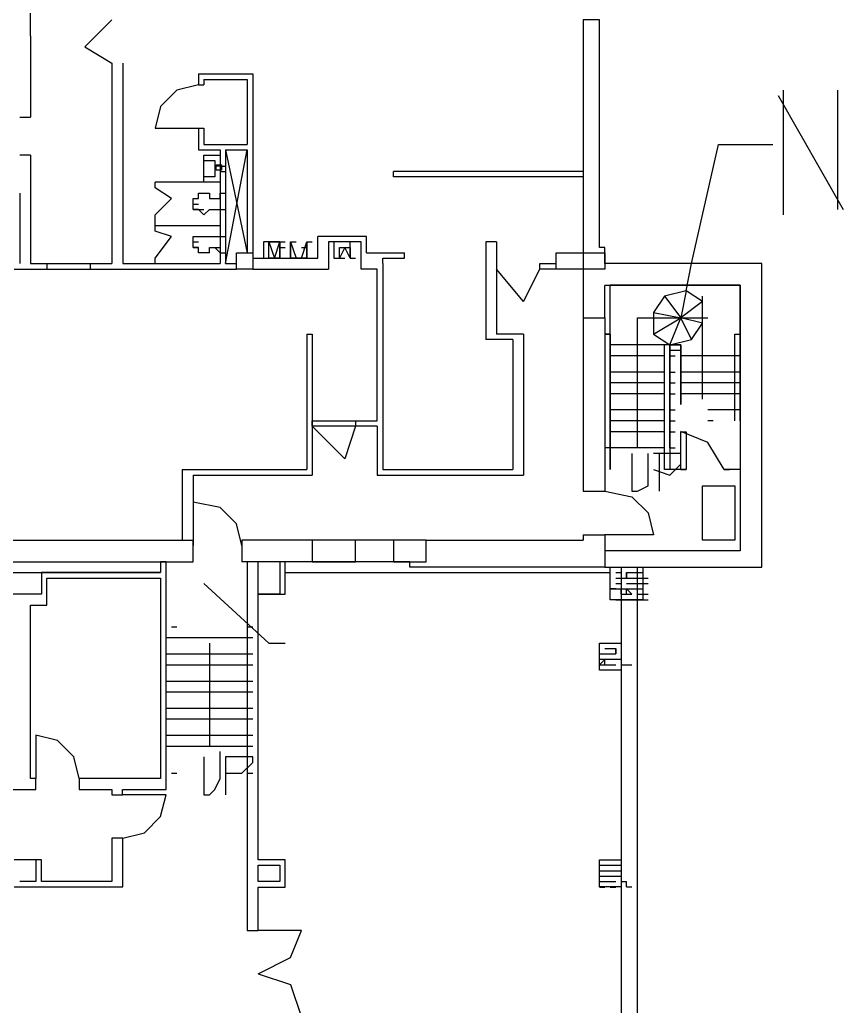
# Model space of a CAD drawing. Extents: x 0 to 97.8, y 0 to 68.3.
# Drawn here: x 43.72 to 53.37, y 22.76 to 34.32 of the extents above; entities that cross this region are included whole.
import ezdxf

# ---------------------------------------------------------------- set-up
doc = ezdxf.new("R2010")
doc.units = 0

msp = doc.modelspace()

# ---------------------------------------------------------------- linework, layer by layer
at = {"layer": 'Layer 1'}
for p, q in [((43.846959, 34.131367), (43.846959, 35.464865)), ((44.4818, 34.004499), (44.799299, 34.321734)), ((50.514239, 34.321734), (50.32374, 34.321734)), ((50.32374, 34.321734), (50.32374, 31.654764)), ((50.323792, 34.321787), (50.323792, 31.591555)), ((50.514239, 31.654764), (50.514239, 34.321734)), ((43.847092, 34.13134), (43.847092, 34.00434)), ((43.846959, 34.004499), (43.846959, 33.178974)), ((44.4818, 34.004499), (44.799299, 33.813735)), ((44.799299, 33.813814), (44.799299, 31.464317)), ((44.799352, 33.813814), (44.799352, 33.813814)), ((44.799352, 33.813814), (44.799352, 33.813814)), ((44.926564, 33.813814), (44.926564, 31.464317)), ((45.815298, 33.686947), (45.815298, 33.559947)), ((45.815298, 33.686814), (46.450297, 33.686814)), ((46.386824, 33.686841), (46.450324, 33.686841)), ((46.450297, 33.686814), (46.450297, 31.591581)), ((45.815298, 33.559814), (45.561298, 33.496579)), ((45.815298, 33.559947), (45.878798, 33.559947)), ((45.878772, 33.623261), (45.878772, 33.559762)), ((45.878798, 33.623314), (46.386797, 33.623314)), ((46.386744, 33.6235), (46.386744, 32.861501)), ((45.561298, 33.496579), (45.370799, 33.305788)), ((52.610028, 33.432868), (53.372027, 32.099369)), ((52.673263, 32.035869), (52.673263, 33.496632)), ((53.308262, 32.099369), (53.308262, 33.496632)), ((45.370799, 33.305788), (45.307299, 33.051789)), ((43.719827, 33.179027), (43.846827, 33.179027)), ((45.307299, 33.051789), (45.815298, 33.051789)), ((45.815298, 33.051815), (45.878798, 33.051815)), ((45.815298, 33.051789), (45.815298, 32.797789)), ((45.878772, 33.051762), (45.878772, 32.861262)), ((45.878798, 32.861315), (46.386797, 32.861315)), ((51.593685, 31.464264), (51.911185, 32.861262)), ((51.911185, 32.861262), (52.546448, 32.861262)), ((43.846959, 32.734263), (43.71996, 32.734263)), ((43.846959, 32.734263), (43.846959, 31.464264)), ((45.815272, 32.79771), (46.069271, 32.79771)), ((45.878719, 32.734236), (46.069218, 32.734236)), ((45.878719, 32.417001), (45.878719, 32.734236)), ((46.069166, 32.797921), (46.069166, 31.464423)), ((46.069218, 32.734236), (46.069218, 32.417001)), ((46.132771, 32.79771), (46.386771, 32.79771)), ((46.132798, 32.797736), (46.132798, 31.464238)), ((46.132851, 32.797736), (46.38685, 31.591502)), ((46.132851, 31.464238), (46.38685, 32.797736)), ((46.386771, 32.79771), (46.386771, 31.591476)), ((45.878983, 32.480395), (45.878983, 32.670895)), ((45.878983, 32.670895), (46.005718, 32.670895)), ((46.005718, 32.670974), (46.005718, 32.607448)), ((46.005718, 32.670895), (46.005718, 32.607421)), ((46.005718, 32.607421), (46.005718, 32.480395)), ((46.005718, 32.607421), (46.005718, 32.607421)), ((46.069298, 32.607421), (46.005798, 32.607421)), ((46.005798, 32.607421), (46.005798, 32.543895)), ((46.069298, 32.607421), (46.005798, 32.607421)), ((46.021673, 32.623296), (46.085173, 32.623296)), ((46.021673, 32.559797), (46.021673, 32.623296)), ((46.069298, 32.607421), (46.132798, 32.607421)), ((46.085173, 32.623296), (46.085173, 32.559797)), ((46.005718, 32.480395), (45.878983, 32.480395)), ((46.085173, 32.559797), (46.021673, 32.559797)), ((46.069298, 32.543895), (46.132798, 32.543895)), ((48.10156, 32.480289), (48.10156, 32.543789)), ((50.323792, 32.543789), (48.10156, 32.543789)), ((50.323792, 32.480289), (48.10156, 32.480289)), ((45.307246, 32.353316), (45.307246, 32.417054)), ((46.069298, 32.417001), (45.307299, 32.417001)), ((46.069218, 32.417001), (45.878719, 32.417001)), ((43.71996, 32.289763), (43.71996, 31.464264)), ((45.497746, 32.226316), (45.307246, 32.353316)), ((45.815298, 32.289948), (45.878798, 32.289948)), ((45.815298, 32.226157), (45.815298, 32.289922)), ((45.878851, 32.289869), (45.942351, 32.289869)), ((45.942351, 32.289869), (45.942351, 32.226343)), ((46.069192, 32.226263), (46.069192, 32.289763)), ((46.069298, 32.289869), (46.132798, 32.289869)), ((46.069298, 32.289869), (46.069298, 32.163134)), ((45.307325, 32.035711), (45.497825, 32.22621)), ((45.751745, 32.163001), (45.751745, 32.22621)), ((45.751745, 32.22621), (45.815245, 32.22621)), ((45.751745, 32.163001), (45.815245, 32.163001)), ((45.751745, 32.099449), (45.751745, 32.162948)), ((45.942563, 32.22621), (46.005798, 32.22621)), ((46.005692, 32.226263), (46.069192, 32.226263)), ((46.005692, 32.226263), (46.069192, 32.226263)), ((46.005745, 32.22621), (46.069245, 32.22621)), ((46.005798, 32.22621), (46.069298, 32.22621)), ((46.005798, 32.226184), (46.069298, 32.226184)), ((46.005798, 32.226157), (46.069298, 32.226157)), ((46.005798, 32.226157), (46.069298, 32.226157)), ((46.069298, 32.162975), (46.069298, 32.099449)), ((45.307325, 31.908975), (45.307325, 32.035711)), ((45.751745, 32.099449), (45.815245, 32.099449)), ((45.815298, 32.099449), (45.751798, 32.099449)), ((45.878745, 32.035975), (45.815245, 32.099475)), ((45.815298, 32.099449), (45.878798, 32.099449)), ((45.942563, 32.099475), (45.878798, 32.035975)), ((45.94243, 32.099449), (46.005666, 32.099449)), ((46.005692, 32.099528), (46.069192, 32.099528)), ((46.005692, 32.099528), (46.069192, 32.099528)), ((46.005718, 32.099449), (46.069218, 32.099449)), ((46.005718, 32.099449), (46.069218, 32.099449)), ((46.005745, 32.099475), (46.069245, 32.099475)), ((46.069245, 32.099475), (46.132745, 32.099475)), ((46.069298, 32.099475), (46.132798, 32.099475)), ((46.069298, 32.099449), (46.132798, 32.099449)), ((46.069298, 32.099449), (46.132798, 32.099449)), ((45.307246, 31.845396), (45.307246, 31.908896)), ((46.069298, 31.909002), (45.307299, 31.909002)), ((45.497746, 31.781896), (45.307246, 31.845396)), ((45.307325, 31.527817), (45.497825, 31.781817)), ((45.751745, 31.71829), (45.751745, 31.78179)), ((45.751745, 31.78179), (45.815245, 31.78179)), ((45.815298, 31.781949), (45.878798, 31.781949)), ((45.815298, 31.781922), (45.878798, 31.781922)), ((45.878851, 31.781896), (45.942351, 31.781896)), ((45.942563, 31.78179), (46.005798, 31.78179)), ((46.005745, 31.78179), (46.069245, 31.78179)), ((46.005798, 31.781949), (46.069298, 31.781949)), ((46.005798, 31.781949), (46.069298, 31.781949)), ((46.005798, 31.781922), (46.069298, 31.781922)), ((46.005798, 31.781896), (46.069298, 31.781896)), ((46.005798, 31.781896), (46.069298, 31.781896)), ((46.005798, 31.78179), (46.069298, 31.78179)), ((46.069298, 31.781896), (46.132798, 31.781896)), ((46.069298, 31.781896), (46.132798, 31.781896)), ((46.069298, 31.781896), (46.069298, 31.71837)), ((47.783901, 31.781922), (47.212402, 31.781922)), ((47.212482, 31.527896), (47.212482, 31.781896)), ((47.783901, 31.591449), (47.783901, 31.781922)), ((45.751745, 31.71829), (45.815245, 31.71829)), ((45.751745, 31.654764), (45.751745, 31.718264)), ((46.069298, 31.71829), (46.069298, 31.591555)), ((46.577271, 31.71829), (46.577271, 31.527791)), ((46.767823, 31.71829), (46.577324, 31.71829)), ((46.640771, 31.527791), (46.640771, 31.71829)), ((46.640771, 31.71829), (46.704271, 31.527791)), ((46.640824, 31.71829), (46.767823, 31.71829)), ((46.640824, 31.71829), (46.704323, 31.71829)), ((46.704271, 31.527791), (46.768035, 31.71829)), ((46.767956, 31.71829), (46.831191, 31.71829)), ((46.768035, 31.527791), (46.768035, 31.71829)), ((46.768035, 31.71829), (46.768035, 31.527791)), ((46.894823, 31.71829), (46.894823, 31.527791)), ((46.894823, 31.527791), (46.894823, 31.71829)), ((46.894823, 31.71829), (46.958323, 31.527791)), ((46.894823, 31.71829), (46.894823, 31.71829)), ((46.894823, 31.71829), (46.894823, 31.71829)), ((46.894823, 31.71829), (46.958323, 31.71829)), ((47.021955, 31.527896), (47.085191, 31.71837)), ((47.085244, 31.71829), (47.148744, 31.71829)), ((47.085323, 31.527791), (47.085323, 31.71829)), ((47.085323, 31.71829), (47.085323, 31.527791)), ((47.720349, 31.71829), (47.339349, 31.71829)), ((47.339349, 31.71829), (47.339349, 31.400791)), ((47.593216, 31.71837), (47.402717, 31.71837)), ((47.402717, 31.71837), (47.402717, 31.527896)), ((47.593216, 31.527896), (47.593216, 31.71837)), ((47.720349, 31.400738), (47.720349, 31.718237)), ((49.307847, 31.71829), (49.180847, 31.71829)), ((49.180847, 31.71829), (49.180847, 30.575556)), ((49.307847, 31.71829), (49.307847, 30.638792)), ((45.751745, 31.654764), (45.815245, 31.654764)), ((45.815298, 31.654658), (45.751798, 31.654658)), ((45.878745, 31.591555), (45.815245, 31.591555)), ((45.815298, 31.591449), (45.815298, 31.654685)), ((45.942563, 31.591555), (45.878798, 31.591555)), ((45.94243, 31.591449), (45.94243, 31.654658)), ((45.94243, 31.654658), (46.005666, 31.654658)), ((46.005718, 31.654764), (46.069218, 31.591529)), ((46.005718, 31.654764), (46.069218, 31.654764)), ((46.005745, 31.65479), (46.069245, 31.65479)), ((46.005798, 31.654896), (46.069298, 31.654896)), ((46.005798, 31.654896), (46.069298, 31.654896)), ((46.069245, 31.591555), (46.132745, 31.591555)), ((46.069298, 31.591449), (46.132798, 31.591449)), ((46.069298, 31.591449), (46.132798, 31.591449)), ((46.069298, 31.591423), (46.132798, 31.591423)), ((46.259983, 31.591529), (46.450483, 31.591529)), ((46.259983, 31.400764), (46.259983, 31.591529)), ((46.450483, 31.591529), (46.450483, 31.400764)), ((46.767956, 31.654764), (46.831191, 31.654764)), ((47.021955, 31.654764), (47.085191, 31.654764)), ((47.466349, 31.527896), (47.466349, 31.654605)), ((47.466349, 31.654605), (47.593084, 31.654605)), ((47.529849, 31.654605), (47.466349, 31.527896)), ((47.593084, 31.527896), (47.529849, 31.654605)), ((47.529928, 31.654764), (47.593164, 31.654764)), ((47.593084, 31.654605), (47.593084, 31.527896)), ((47.783849, 31.591317), (48.228348, 31.591317)), ((48.228322, 31.527923), (48.228322, 31.591449)), ((50.006213, 31.591529), (50.577713, 31.591529)), ((50.006213, 31.400764), (50.006213, 31.591529)), ((50.323819, 31.654764), (50.323819, 31.210238)), ((50.577792, 31.654817), (50.514292, 31.654817)), ((50.577713, 31.591529), (50.577713, 31.400764)), ((50.577792, 31.464317), (50.577792, 31.654817)), ((43.846959, 31.464317), (44.037459, 31.464317)), ((44.037459, 31.464317), (44.037459, 31.400817)), ((44.037459, 31.464264), (44.545458, 31.464264)), ((44.5453, 31.464264), (44.799299, 31.464264)), ((44.545353, 31.464317), (44.545353, 31.400791)), ((44.926537, 31.464211), (46.069271, 31.464211)), ((45.307325, 31.464317), (45.307325, 31.527817)), ((46.132771, 31.464211), (46.260036, 31.464211)), ((46.450483, 31.527896), (47.212482, 31.527896)), ((46.577271, 31.527791), (46.768035, 31.527791)), ((46.768035, 31.527791), (46.640771, 31.527791)), ((46.704403, 31.527896), (46.767903, 31.527896)), ((46.894823, 31.527791), (47.085323, 31.527791)), ((47.085323, 31.527791), (46.894823, 31.527791)), ((46.958376, 31.527896), (46.958376, 31.527896)), ((46.958376, 31.527896), (46.958376, 31.527896)), ((47.402796, 31.527896), (47.466296, 31.527896)), ((47.466349, 31.527896), (47.466349, 31.527896)), ((47.466349, 31.527896), (47.529849, 31.527896)), ((47.593216, 31.527896), (47.593216, 31.527896)), ((47.593216, 31.527896), (47.593216, 31.527896)), ((47.593216, 31.527896), (47.656716, 31.527896)), ((47.974348, 31.527817), (48.228348, 31.527817)), ((47.974348, 31.464317), (47.974348, 31.527817)), ((47.974348, 31.464317), (47.974348, 29.051294)), ((49.307847, 31.464317), (49.307847, 31.464317)), ((49.307847, 31.464317), (49.307847, 31.464317)), ((49.815767, 31.400738), (49.815767, 31.464238)), ((49.815767, 31.464238), (50.006266, 31.464238)), ((52.41921, 31.46437), (50.577713, 31.46437)), ((51.53045, 31.146765), (51.593685, 31.464264)), ((52.41921, 27.908401), (52.41921, 31.464396)), ((43.656301, 31.400764), (44.0373, 31.400764)), ((44.037459, 31.400764), (44.545458, 31.400764)), ((44.545353, 31.400738), (46.25985, 31.400738)), ((46.450483, 31.400764), (46.259983, 31.400764)), ((46.450483, 31.400897), (47.339217, 31.400897)), ((47.910769, 31.400844), (47.720269, 31.400844)), ((47.910769, 29.622846), (47.910769, 31.400844)), ((49.625399, 31.019897), (49.3079, 31.400632)), ((49.625267, 31.020003), (49.815767, 31.400738)), ((50.006266, 31.400738), (49.815767, 31.400738)), ((49.81582, 31.400738), (49.81582, 31.400738)), ((49.81582, 31.400738), (49.81582, 31.400738)), ((50.577713, 31.400764), (50.006213, 31.400764)), ((50.323819, 31.210344), (50.323819, 30.829609)), ((50.577713, 31.21037), (52.165211, 31.21037)), ((50.577819, 30.829503), (50.577819, 31.210238)), ((52.16529, 31.210344), (50.641292, 31.210344)), ((50.641345, 29.305293), (50.641345, 31.210264)), ((50.831792, 31.210344), (52.16529, 31.210344)), ((52.165211, 31.21037), (52.165211, 28.098901)), ((52.16529, 29.622846), (52.16529, 31.210344)), ((51.53045, 31.146765), (51.27645, 31.083529)), ((51.53037, 31.146632), (51.46687, 30.829397)), ((51.72087, 31.019923), (51.53037, 31.146632)), ((51.27645, 31.083476), (51.14945, 30.892712)), ((51.27645, 31.083529), (51.46695, 30.82953)), ((51.72087, 31.019923), (51.46687, 30.829424)), ((51.72087, 29.876819), (51.72087, 31.083582)), ((51.72087, 30.765924), (51.72087, 31.019923)), ((51.149344, 30.892791), (51.149344, 30.638792)), ((51.14945, 30.892712), (51.46695, 30.829477)), ((50.323819, 30.829503), (50.577819, 30.829503)), ((50.323898, 30.829397), (50.323898, 28.7974)), ((50.577898, 30.829397), (50.577898, 28.7974)), ((50.958897, 29.305293), (50.958897, 30.829556)), ((50.958897, 30.829556), (51.784396, 30.829556)), ((51.149344, 30.638792), (51.466844, 30.829556)), ((51.339844, 30.512083), (51.466844, 30.829556)), ((51.593764, 30.57545), (51.466765, 30.829424)), ((51.720764, 30.765977), (51.467029, 30.829477)), ((51.593764, 30.575503), (51.720764, 30.765977)), ((47.085164, 30.638924), (47.148929, 30.638924)), ((47.085349, 30.638818), (47.085349, 29.05132)), ((47.148849, 30.638818), (47.148849, 28.988085)), ((49.625346, 30.638792), (49.307847, 30.638792)), ((49.625267, 30.638739), (49.625267, 28.988005)), ((50.641345, 30.638818), (50.577845, 30.638818)), ((50.577845, 30.638818), (50.641345, 30.638818)), ((50.641345, 30.638818), (50.641345, 29.05132)), ((50.641345, 29.05132), (50.641345, 30.638818)), ((50.641345, 30.638818), (50.641345, 30.638818)), ((51.149344, 30.638818), (51.339844, 30.512083)), ((52.101737, 30.638818), (52.165237, 30.638818)), ((52.10179, 29.622846), (52.10179, 30.638845)), ((52.16529, 29.622846), (52.16529, 30.638845)), ((49.498346, 30.575556), (49.180847, 30.575556)), ((49.498267, 30.575503), (49.498267, 29.051241)), ((51.27645, 30.511951), (50.641451, 30.511951)), ((51.27645, 29.05132), (51.27645, 30.512083)), ((51.466765, 30.511951), (51.276529, 30.511951)), ((51.339685, 30.512083), (51.403185, 30.512083)), ((51.467003, 30.511792), (51.339738, 30.511792)), ((51.339765, 30.511951), (51.593764, 30.57545)), ((51.339765, 30.511951), (51.466765, 30.511951)), ((51.339765, 29.305373), (51.339765, 30.511871)), ((51.339765, 30.511871), (51.339765, 29.051373)), ((51.466897, 29.813372), (51.466897, 30.511871)), ((51.466897, 30.511871), (51.466897, 29.813372)), ((51.466897, 29.813372), (51.466897, 30.511871)), ((51.339765, 30.448371), (51.339765, 29.305373)), ((51.466897, 30.448371), (51.339897, 30.448371)), ((51.466897, 30.448371), (51.466897, 29.813372)), ((51.27645, 30.384818), (50.641451, 30.384818)), ((51.339765, 30.384818), (51.403265, 30.384818)), ((52.16529, 30.384818), (51.466791, 30.384818)), ((51.27645, 30.194398), (50.641451, 30.194398)), ((51.339765, 30.194398), (51.403265, 30.194398)), ((52.16529, 30.194398), (51.466791, 30.194398)), ((51.27645, 30.067266), (50.641451, 30.067266)), ((51.339765, 30.067266), (51.403265, 30.067266)), ((52.16529, 30.067266), (51.466791, 30.067266)), ((51.27645, 29.940398), (50.641451, 29.940398)), ((51.339765, 29.940398), (51.403265, 29.940398)), ((52.16529, 29.940398), (51.466791, 29.940398)), ((51.27645, 29.749978), (50.641451, 29.749978)), ((51.339765, 29.749978), (51.403265, 29.749978)), ((52.16529, 29.749978), (51.784555, 29.749978)), ((47.148717, 29.622766), (47.656716, 29.622766)), ((47.148717, 29.559267), (47.148717, 29.622766)), ((47.148823, 29.622846), (47.148823, 29.622846)), ((47.148823, 29.622846), (47.148823, 29.622846)), ((47.656716, 29.622766), (47.656716, 29.559267)), ((47.656849, 29.622819), (47.910848, 29.622819)), ((51.27645, 29.622846), (50.641451, 29.622846)), ((51.339738, 29.622846), (51.403238, 29.622846)), ((51.847738, 29.622846), (51.784502, 29.622846)), ((47.656716, 29.559267), (47.148717, 29.559267)), ((47.529928, 29.178426), (47.148929, 29.559161)), ((47.656769, 29.559267), (47.530034, 29.178532)), ((47.910769, 29.559267), (47.656769, 29.559267)), ((47.656796, 29.559267), (47.656796, 29.559267)), ((47.656796, 29.559267), (47.656796, 29.559267)), ((47.910822, 29.559161), (47.910822, 28.987926)), ((51.27645, 29.495978), (50.641451, 29.495978)), ((51.339765, 29.495978), (51.403265, 29.495978)), ((51.78437, 29.368793), (51.46687, 29.496084)), ((51.466976, 29.496031), (51.530476, 29.496031)), ((51.466976, 29.051267), (51.466976, 29.496031)), ((51.530476, 29.496031), (51.530476, 29.051267)), ((51.97487, 29.05132), (51.78437, 29.368793)), ((50.641345, 29.305293), (50.577845, 29.305293)), ((51.27645, 29.305293), (50.641451, 29.305293)), ((50.895345, 29.242005), (50.895345, 28.797241)), ((51.085844, 28.861006), (51.085844, 29.242005)), ((51.466844, 29.242058), (51.149344, 29.242058)), ((51.212897, 29.242005), (51.212897, 28.797241)), ((51.339765, 29.305293), (51.403265, 29.305293)), ((51.339791, 29.305293), (51.403291, 29.305293)), ((51.466844, 29.11482), (51.466844, 29.242058)), ((45.624931, 29.051426), (47.085164, 29.051426)), ((45.62501, 29.051214), (45.62501, 28.225715)), ((47.974295, 29.051294), (49.498293, 29.051294)), ((50.641345, 29.05132), (50.641345, 29.05132)), ((50.641345, 29.05132), (50.641345, 29.05132)), ((51.149344, 29.05132), (51.339844, 28.988085)), ((51.466791, 29.051294), (51.276556, 29.051294)), ((51.466791, 29.051294), (51.339791, 29.051294)), ((51.339844, 28.988085), (51.466844, 29.11482)), ((51.466897, 29.05132), (51.530397, 29.05132)), ((51.530476, 29.051267), (51.466976, 29.051267)), ((52.16529, 29.051294), (51.97479, 29.051294)), ((52.16529, 29.051294), (51.97479, 29.051294)), ((51.974896, 29.05132), (52.038396, 29.05132)), ((45.751666, 28.987926), (47.148929, 28.987926)), ((45.751745, 28.987979), (45.751745, 28.225715)), ((47.910795, 28.988058), (49.625293, 28.988058)), ((50.323819, 28.79732), (50.577819, 28.79732)), ((50.577819, 28.79732), (50.895318, 28.734085)), ((50.895345, 28.797241), (50.958845, 28.797241)), ((50.958845, 28.797241), (51.085844, 28.861006)), ((51.720976, 28.860767), (52.101711, 28.860767)), ((51.720976, 28.225768), (51.720976, 28.860767)), ((52.101711, 28.860767), (52.101711, 28.225768)), ((46.069271, 28.606953), (45.751772, 28.670453)), ((45.751772, 28.670453), (45.751772, 28.16248)), ((50.895318, 28.734085), (51.085818, 28.543294)), ((46.260036, 28.416453), (46.069271, 28.606953)), ((51.085818, 28.543294), (51.149318, 28.289295)), ((46.323271, 28.16248), (46.260036, 28.416453)), ((39.211333, 28.225742), (45.751825, 28.225742)), ((45.751798, 27.971795), (45.751798, 28.225795)), ((46.323297, 28.225636), (46.323297, 27.971636)), ((47.656822, 28.225742), (46.323324, 28.225742)), ((47.148823, 28.225742), (47.148823, 27.971742)), ((48.482189, 28.225742), (47.65669, 28.225742)), ((47.656822, 27.971742), (47.656822, 28.225742)), ((48.101454, 28.225742), (48.101454, 27.971742)), ((48.482189, 27.971742), (48.482189, 28.225742)), ((48.482295, 28.225795), (50.323792, 28.225795)), ((50.323872, 28.289321), (50.577871, 28.289321)), ((50.323898, 28.2894), (50.323898, 28.225636)), ((50.577792, 28.289321), (50.577792, 27.908586)), ((51.149318, 28.289295), (50.577819, 28.289295)), ((52.101711, 28.225768), (51.720976, 28.225768)), ((50.768212, 28.098901), (50.577713, 28.098901)), ((50.577792, 28.098901), (50.577792, 27.908374)), ((52.165211, 28.098901), (50.768212, 28.098901)), ((36.544336, 27.971821), (45.751825, 27.971821)), ((45.434457, 27.971769), (45.370957, 27.971769)), ((45.370957, 27.971769), (45.370957, 27.845033)), ((45.434457, 27.844901), (45.434457, 27.97161)), ((48.291901, 27.971689), (46.323403, 27.971689)), ((46.513956, 27.971663), (46.386956, 27.971663)), ((46.386956, 27.971663), (46.386956, 27.590928)), ((46.513956, 27.590928), (46.513956, 27.971663)), ((46.83127, 27.971663), (46.768035, 27.971663)), ((46.768035, 27.971663), (46.768035, 27.590928)), ((46.83127, 27.590928), (46.83127, 27.971663)), ((47.148823, 27.971742), (47.656822, 27.971742)), ((48.101454, 27.971742), (48.482189, 27.971742)), ((48.291901, 27.90848), (48.291901, 27.971689)), ((50.577792, 27.908586), (48.291795, 27.908586)), ((50.577792, 27.908374), (50.768292, 27.908374)), ((50.641477, 27.908269), (51.022477, 27.908269)), ((50.641477, 27.527269), (50.641477, 27.908269)), ((50.705057, 27.908454), (50.768292, 27.908454)), ((50.705057, 27.908427), (50.768292, 27.908427)), ((50.705057, 27.908427), (50.768292, 27.908427)), ((50.768133, 27.908374), (50.768133, 19.589885)), ((50.768292, 27.908427), (50.831792, 27.908427)), ((50.831792, 27.908427), (50.895292, 27.908427)), ((50.831792, 27.908427), (50.895292, 27.908427)), ((50.958792, 27.908427), (51.022556, 27.908427)), ((50.958897, 17.748387), (50.958897, 27.908374)), ((50.958977, 27.908401), (52.41921, 27.908401)), ((51.022477, 27.908269), (51.022477, 27.527269)), ((34.70268, 27.844927), (45.370931, 27.844927)), ((45.370825, 27.844875), (43.973827, 27.844875)), ((43.973827, 27.844875), (43.973827, 27.590875)), ((44.037327, 27.781375), (45.370825, 27.781375)), ((44.037327, 27.463875), (44.037327, 27.781375)), ((45.370957, 27.781375), (45.370957, 25.431878)), ((45.434457, 25.30464), (45.434457, 27.844901)), ((46.83127, 27.844927), (50.641266, 27.844927)), ((50.705057, 27.844927), (50.768292, 27.844927)), ((50.705057, 27.781428), (50.768292, 27.781428)), ((50.705057, 27.781428), (50.768292, 27.781428)), ((50.705057, 27.781428), (50.768292, 27.781428)), ((50.768292, 27.781428), (50.831792, 27.781428)), ((50.768292, 27.781428), (50.831792, 27.781428)), ((50.768292, 27.781401), (50.831792, 27.781401)), ((50.831792, 27.781428), (50.831792, 27.844954)), ((50.831792, 27.844954), (50.831792, 27.781428)), ((50.831792, 27.844927), (50.895292, 27.844927)), ((50.831792, 27.844927), (50.895292, 27.844927)), ((50.831792, 27.781428), (50.895292, 27.781428)), ((50.831845, 27.781454), (50.831845, 27.844954)), ((50.831845, 27.781454), (50.831845, 27.844954)), ((50.831845, 27.781454), (50.895345, 27.781454)), ((50.895292, 27.844927), (50.958792, 27.844927)), ((50.895292, 27.781428), (50.958792, 27.781428)), ((50.895292, 27.781428), (50.958792, 27.781428)), ((50.958792, 27.844927), (51.022556, 27.844927)), ((50.958792, 27.844927), (51.022556, 27.844927)), ((50.958792, 27.781428), (51.022556, 27.781428)), ((51.022344, 27.781454), (51.085844, 27.781454)), ((51.022344, 27.781454), (51.085844, 27.781454)), ((51.022344, 27.781454), (51.085844, 27.781454)), ((51.022556, 27.781428), (51.085791, 27.781428)), ((45.878851, 27.717795), (46.64085, 27.019296)), ((50.641292, 27.654428), (50.705057, 27.654428)), ((50.704845, 27.654454), (50.641345, 27.654454)), ((50.641345, 27.654454), (50.704845, 27.654454)), ((50.641345, 27.654454), (50.704845, 27.654454)), ((50.705057, 27.717928), (50.768292, 27.717928)), ((50.705057, 27.717928), (50.768292, 27.717928)), ((50.705057, 27.654428), (50.768292, 27.654428)), ((50.768292, 27.590954), (50.768292, 27.654454)), ((50.768292, 27.654454), (50.768292, 27.590954)), ((50.768292, 27.654428), (50.831792, 27.654428)), ((50.768292, 27.654401), (50.831792, 27.654401)), ((50.831792, 27.717928), (50.895292, 27.717928)), ((50.831792, 27.717928), (50.895292, 27.717928)), ((50.831792, 27.654507), (50.831792, 27.654507)), ((50.831792, 27.654507), (50.831792, 27.654507)), ((50.831792, 27.654428), (50.895292, 27.654428)), ((50.831792, 27.654428), (50.895292, 27.654428)), ((50.895345, 27.590954), (50.831845, 27.654454)), ((50.831845, 27.590954), (50.831845, 27.654454)), ((50.895292, 27.717901), (50.958792, 27.717901)), ((50.895292, 27.654428), (50.958792, 27.654428)), ((50.958792, 27.717928), (51.022556, 27.717928)), ((50.958792, 27.654428), (51.022556, 27.654428)), ((50.958792, 27.654428), (51.022556, 27.654428)), ((50.958792, 27.654428), (51.022556, 27.654428)), ((51.022556, 27.717954), (51.085791, 27.717954)), ((51.022556, 27.717928), (51.085791, 27.717928)), ((51.022556, 27.717928), (51.085791, 27.717928)), ((51.022556, 27.717928), (51.085791, 27.717928)), ((43.846827, 27.590875), (41.11633, 27.590875)), ((43.973827, 27.590875), (43.846827, 27.590875)), ((46.38685, 27.590954), (46.38685, 24.415958)), ((46.51385, 24.479458), (46.51385, 27.590954)), ((46.768035, 27.590928), (46.514035, 27.590928)), ((46.514035, 27.590928), (46.83127, 27.590928)), ((46.83127, 27.590928), (46.83127, 27.590928)), ((51.022477, 27.527269), (50.641477, 27.527269)), ((50.705057, 27.527428), (50.768292, 27.527428)), ((50.768292, 27.590928), (50.831792, 27.590928)), ((50.768292, 27.527428), (50.831792, 27.527428)), ((50.831792, 27.527428), (50.895292, 27.527428)), ((50.831845, 27.590954), (50.895345, 27.590954)), ((50.895292, 27.527428), (50.958792, 27.527428)), ((50.895292, 27.527401), (50.958792, 27.527401)), ((50.958792, 27.590928), (51.022556, 27.590928)), ((50.958792, 27.527428), (51.022556, 27.527428)), ((50.958792, 27.527428), (51.022556, 27.527428)), ((51.022344, 27.590954), (51.085844, 27.590954)), ((51.022344, 27.590954), (51.085844, 27.590954)), ((51.022556, 27.590901), (51.085791, 27.590901)), ((51.022556, 27.527428), (51.085791, 27.527428)), ((43.846827, 27.463875), (44.037327, 27.463875)), ((43.847012, 25.431904), (43.847012, 27.463901)), ((45.497746, 27.209796), (45.561246, 27.209796)), ((46.38685, 27.209822), (46.45035, 27.209822)), ((45.434457, 27.082955), (45.497693, 27.082955)), ((45.497746, 27.083061), (46.386744, 27.083061)), ((46.386744, 27.083061), (46.450509, 27.083061)), ((45.942563, 27.019428), (45.942563, 25.81293)), ((46.64085, 27.019296), (46.83135, 27.019296)), ((50.514213, 27.01927), (50.768212, 27.01927)), ((50.514213, 26.70177), (50.514213, 27.01927)), ((50.514345, 27.019323), (50.577845, 27.019323)), ((50.577845, 27.019323), (50.641345, 27.019323)), ((50.577845, 26.955823), (50.641345, 26.955823)), ((50.641239, 26.955823), (50.705004, 26.955823)), ((50.641239, 26.955823), (50.705004, 26.955823)), ((50.641345, 27.019323), (50.704845, 27.019323)), ((50.641345, 27.019323), (50.704845, 27.019323)), ((50.641345, 27.019296), (50.704845, 27.019296)), ((50.641345, 26.955823), (50.704845, 26.955823)), ((50.641345, 26.955823), (50.704845, 26.955823)), ((50.641345, 26.955823), (50.704845, 26.955823)), ((50.641345, 26.955823), (50.704845, 26.955823)), ((50.704845, 27.019323), (50.76808, 27.019323)), ((50.704845, 27.019323), (50.76808, 27.019323)), ((50.704924, 26.955796), (50.704924, 26.892296)), ((50.705004, 26.892323), (50.705004, 26.955823)), ((50.768212, 27.01927), (50.768212, 26.70177)), ((45.434457, 26.892191), (45.497693, 26.892191)), ((45.497746, 26.892296), (46.386744, 26.892296)), ((46.386744, 26.892296), (46.450509, 26.892296)), ((50.514239, 26.765323), (50.577739, 26.828823)), ((50.514345, 26.892323), (50.577845, 26.892323)), ((50.514345, 26.829087), (50.577845, 26.829087)), ((50.514345, 26.829087), (50.577845, 26.829087)), ((50.577739, 26.765323), (50.577739, 26.828823)), ((50.577845, 26.892296), (50.641345, 26.892296)), ((50.577845, 26.829087), (50.641345, 26.829087)), ((50.641345, 26.892296), (50.704845, 26.892296)), ((50.641345, 26.829087), (50.704845, 26.829087)), ((50.704845, 26.829087), (50.76808, 26.829087)), ((45.434457, 26.765455), (45.497693, 26.765455)), ((45.497746, 26.765297), (46.386744, 26.765297)), ((46.386744, 26.765297), (46.450509, 26.765297)), ((50.768212, 26.70177), (50.514213, 26.70177)), ((50.514239, 26.701823), (50.514239, 26.765323)), ((50.514239, 26.765323), (50.577739, 26.765323)), ((50.514239, 26.701823), (50.514239, 26.765323)), ((50.577739, 26.765323), (50.641239, 26.765323)), ((50.577792, 26.765402), (50.641292, 26.765402)), ((50.577845, 26.765323), (50.641345, 26.765323)), ((50.577845, 26.765297), (50.641345, 26.765297)), ((50.641345, 26.765323), (50.704845, 26.765323)), ((50.641345, 26.765323), (50.704845, 26.765323)), ((50.76808, 26.765323), (50.831845, 26.765323)), ((50.76808, 26.765323), (50.831845, 26.765323)), ((50.76808, 26.765297), (50.831845, 26.765297)), ((50.831739, 26.765323), (50.895239, 26.765323)), ((50.831739, 26.765323), (50.895239, 26.765323)), ((50.831739, 26.765323), (50.895239, 26.765323)), ((45.434457, 26.574956), (45.497693, 26.574956)), ((45.497746, 26.575061), (46.386744, 26.575061)), ((46.386744, 26.575061), (46.450509, 26.575061)), ((45.434457, 26.447956), (45.497693, 26.447956)), ((45.497746, 26.447797), (46.386744, 26.447797)), ((46.386744, 26.447797), (46.450509, 26.447797)), ((45.434457, 26.257456), (45.497693, 26.257456)), ((45.497746, 26.257297), (46.386744, 26.257297)), ((46.386744, 26.257297), (46.450509, 26.257297)), ((45.434457, 26.130191), (45.497693, 26.130191)), ((45.497746, 26.130297), (46.386744, 26.130297)), ((46.386744, 26.130297), (46.450509, 26.130297)), ((44.164221, 25.876403), (43.910221, 25.939903)), ((43.910221, 25.939903), (43.910221, 25.431904)), ((45.434457, 25.939956), (45.497693, 25.939956)), ((45.434457, 25.939956), (45.497693, 25.939956)), ((45.497746, 25.939798), (46.386744, 25.939798)), ((45.497746, 25.939798), (46.386744, 25.939798)), ((46.386744, 25.939798), (46.450509, 25.939798)), ((46.386744, 25.939798), (46.450509, 25.939798)), ((44.354985, 25.685904), (44.164221, 25.876403)), ((45.434457, 25.812956), (45.497693, 25.812956)), ((45.497746, 25.813062), (46.386744, 25.813062)), ((45.942563, 25.81293), (46.005798, 25.81293)), ((46.386744, 25.813062), (46.450509, 25.813062)), ((44.41822, 25.431904), (44.354985, 25.685904)), ((45.878851, 25.685877), (45.878851, 25.241351)), ((46.069351, 25.431878), (46.069351, 25.749377)), ((46.45035, 25.68593), (46.132851, 25.68593)), ((46.132851, 25.68593), (46.132851, 25.241457)), ((46.45035, 25.622166), (46.45035, 25.68593)), ((46.32335, 25.495457), (46.45035, 25.622166)), ((43.910248, 25.431772), (43.847012, 25.431772)), ((43.910248, 25.304772), (43.910248, 25.431772)), ((44.926458, 25.431904), (44.418194, 25.431904)), ((44.418194, 25.431904), (44.418194, 25.304904)), ((45.370957, 25.431957), (44.926458, 25.431957)), ((45.497746, 25.495563), (45.561246, 25.495563)), ((45.497746, 25.495457), (45.497746, 25.495457)), ((45.497746, 25.495457), (45.497746, 25.495457)), ((46.005586, 25.304878), (46.069351, 25.431878)), ((46.132851, 25.495457), (46.32335, 25.495457)), ((46.38685, 25.495589), (46.45035, 25.495589)), ((46.38685, 25.495457), (46.38685, 25.495457)), ((46.38685, 25.495457), (46.38685, 25.495457)), ((42.386329, 25.304904), (43.846827, 25.304904)), ((43.846959, 25.304772), (43.910195, 25.304772)), ((44.418194, 25.304904), (44.799458, 25.304904)), ((44.799352, 25.304772), (44.799352, 25.241537)), ((44.799352, 25.241537), (44.926352, 25.241537)), ((44.926352, 25.241537), (44.926352, 25.304772)), ((44.926458, 25.304693), (45.434457, 25.304693)), ((45.434457, 25.241484), (44.926458, 25.241484)), ((45.370957, 24.987484), (45.434457, 25.241484)), ((45.878851, 25.241351), (45.942351, 25.241351)), ((45.942351, 25.241351), (46.005586, 25.304878)), ((45.180458, 24.796693), (45.370957, 24.987484)), ((44.926458, 24.733484), (44.799458, 24.733484)), ((44.799458, 24.733484), (44.799458, 24.225458)), ((44.926458, 24.733484), (45.180458, 24.796693)), ((44.926458, 24.161959), (44.926458, 24.733458)), ((43.973827, 24.479511), (43.656327, 24.479511)), ((43.910248, 24.479511), (43.719748, 24.479511)), ((43.910274, 24.479511), (43.910274, 24.225511)), ((43.973774, 24.225511), (43.973774, 24.479511)), ((46.38685, 24.415958), (46.38685, 24.161959)), ((46.51385, 24.225458), (46.51385, 24.415958)), ((46.831217, 24.479432), (46.513982, 24.479432)), ((46.513982, 24.415932), (46.767982, 24.415932)), ((46.767982, 24.415932), (46.767982, 24.225432)), ((46.831217, 24.161932), (46.831217, 24.479432)), ((50.514213, 24.479538), (50.768212, 24.479538)), ((50.514213, 24.162038), (50.514213, 24.479538)), ((50.514345, 24.415932), (50.577845, 24.415932)), ((50.577845, 24.415932), (50.641345, 24.415932)), ((50.641239, 24.415958), (50.705004, 24.415958)), ((50.641239, 24.415958), (50.705004, 24.415958)), ((50.641345, 24.479432), (50.704845, 24.479432)), ((50.641345, 24.479405), (50.704845, 24.479405)), ((50.641345, 24.479405), (50.704845, 24.479405)), ((50.641345, 24.415932), (50.704845, 24.415932)), ((50.641345, 24.415932), (50.704845, 24.415932)), ((50.641345, 24.415932), (50.704845, 24.415932)), ((50.704845, 24.479405), (50.76808, 24.479405)), ((50.704845, 24.415932), (50.76808, 24.415932)), ((50.768212, 24.479538), (50.768212, 24.162038)), ((50.514345, 24.352405), (50.577845, 24.352405)), ((50.514345, 24.288932), (50.577845, 24.288932)), ((50.514345, 24.288905), (50.577845, 24.288905)), ((50.577845, 24.352432), (50.641345, 24.352432)), ((50.577845, 24.352405), (50.641345, 24.352405)), ((50.577845, 24.288932), (50.641345, 24.288932)), ((50.641345, 24.352405), (50.704845, 24.352405)), ((50.641345, 24.288932), (50.704845, 24.288932)), ((50.641345, 24.288905), (50.704845, 24.288905)), ((50.704845, 24.288932), (50.76808, 24.288932)), ((50.704924, 24.352379), (50.76816, 24.352379)), ((50.705004, 24.352458), (50.768239, 24.352458)), ((43.656169, 24.161985), (43.910168, 24.161985)), ((43.910168, 24.225511), (43.719933, 24.225511)), ((43.910168, 24.161985), (44.926432, 24.161985)), ((44.799432, 24.225511), (43.973933, 24.225511)), ((46.38685, 24.161959), (46.38685, 23.653959)), ((46.51385, 23.653959), (46.51385, 24.161932)), ((46.767982, 24.225432), (46.513982, 24.225432)), ((46.513982, 24.161932), (46.831217, 24.161932)), ((50.768212, 24.162038), (50.514213, 24.162038)), ((50.514239, 24.225458), (50.577739, 24.225458)), ((50.514239, 24.225458), (50.577739, 24.225458)), ((50.514239, 24.161959), (50.577739, 24.161959)), ((50.514239, 24.161959), (50.577739, 24.161959)), ((50.514345, 24.161906), (50.577845, 24.161906)), ((50.577739, 24.225458), (50.641239, 24.225458)), ((50.577739, 24.225458), (50.641239, 24.225458)), ((50.577792, 24.225511), (50.641292, 24.225511)), ((50.577845, 24.225432), (50.641345, 24.225432)), ((50.577845, 24.225432), (50.641345, 24.225432)), ((50.641345, 24.225406), (50.704845, 24.225406)), ((50.641345, 24.161932), (50.704845, 24.161932)), ((50.76808, 24.225432), (50.831845, 24.225432)), ((50.76808, 24.225432), (50.831845, 24.225432)), ((50.76808, 24.225406), (50.831845, 24.225406)), ((50.831739, 24.161959), (50.831739, 24.225458)), ((50.831739, 24.161959), (50.831739, 24.225458)), ((50.831739, 24.161959), (50.895239, 24.161959)), ((46.38685, 23.653959), (46.51385, 23.653959)), ((47.021955, 23.653986), (46.513956, 23.653986)), ((46.894691, 23.336486), (47.021955, 23.653986)), ((46.513956, 23.145986), (46.894691, 23.336486)), ((46.513956, 23.145986), (46.894691, 23.01896)), ((46.894691, 23.01896), (47.021955, 22.63796))]:
    msp.add_line(p, q, dxfattribs=at)

doc.saveas('drawing.dxf')
